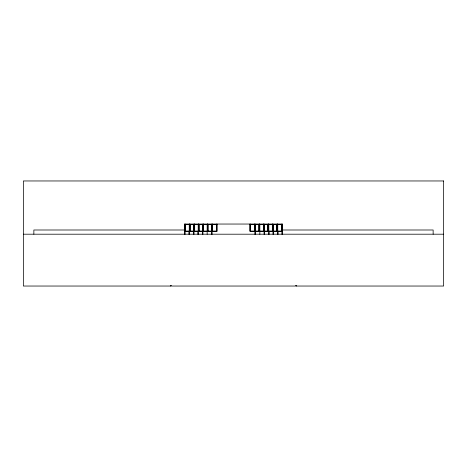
<?xml version="1.0" encoding="UTF-8"?>
<svg xmlns="http://www.w3.org/2000/svg" width="467" height="467" viewBox="0 0 467 467"><rect width="100%" height="100%" fill="white"/><g stroke="black" fill="none" stroke-linecap="round" stroke-linejoin="round"><path stroke-width="0.7" d="M281.992 231.048L250.184 231.048L250.184 224.393L281.992 224.393L281.969 231.048M185.06 229.998L33.858 229.998L33.858 234.2M281.94 229.998L433.142 229.998L433.142 234.2M23.35 234.2L443.65 234.2M171.494 285.617L170.513 285.617L170.513 286.038M295.506 285.617L296.487 285.617L296.487 286.038M282.226 224.043L282.249 234.306M281.992 231.398L281.992 234.306M281.729 224.043L281.729 231.398M278.011 231.398L278.011 234.306M277.748 224.393L277.748 231.048M277.748 231.398L277.748 234.306M277.491 224.043L277.491 231.398M277.252 224.043L277.252 231.398M276.808 224.393L276.808 231.048M273.271 224.393L273.271 231.048M273.294 231.398L273.294 234.3M273.014 224.043L273.037 234.3M272.781 224.043L272.781 231.398M272.588 224.043L272.588 231.398M272.565 224.393L272.565 231.048M272.331 224.393L272.331 231.048M269.056 231.398L269.056 234.3M268.799 224.393L268.799 231.048M268.799 231.398L268.799 234.3M268.537 224.043L268.537 231.398M268.35 224.043L268.35 231.398M268.111 224.043L268.111 231.398M268.087 224.393L268.087 231.048M267.854 224.393L267.854 231.048M264.322 224.393L264.322 231.048M264.345 231.398L264.345 234.317M264.059 224.043L264.083 234.317M263.873 224.043L263.873 231.398M263.639 224.043L263.639 231.398M263.616 224.393L263.616 231.048M263.376 224.393L263.376 231.048M259.845 224.393L259.845 231.048M259.845 231.398L259.845 234.317M259.582 224.043L259.582 231.398M259.395 224.043L259.395 231.398M259.162 224.043L259.162 231.398M259.138 224.393L259.138 231.048M258.899 224.393L258.899 231.048M255.367 224.393L255.367 231.048M255.391 231.398L255.391 234.306M255.11 224.043L255.11 231.398M254.918 224.043L254.871 234.306M254.684 224.043L254.684 231.398M254.661 224.393L254.661 231.048M254.427 224.393L254.427 231.048M250.44 224.043L250.44 231.398M250.207 224.393L250.207 231.048M249.95 224.043L249.95 231.398L282.482 231.398L282.482 224.043L184.518 224.043L184.518 231.398L217.05 231.398L217.05 224.043M216.56 224.043L216.56 231.398M212.573 224.393L212.573 231.048M212.316 224.043L212.316 231.398M212.082 224.043L212.129 234.306M211.89 224.043L211.89 231.398M211.633 224.393L211.633 231.048M211.609 231.398L211.609 234.306M208.101 224.393L208.101 231.048M207.838 224.043L207.838 231.398M207.605 224.043L207.605 231.398M207.418 224.043L207.418 231.398M207.155 224.393L207.155 231.048M207.155 231.398L207.155 234.317M203.624 224.393L203.624 231.048M203.361 224.043L203.361 231.398M203.127 224.043L203.127 231.398M202.941 224.043L202.917 234.317M202.678 224.393L202.678 231.048M202.655 231.398L202.655 234.317M199.146 224.393L199.146 231.048M198.889 224.043L198.889 231.398M198.65 224.043L198.697 231.398M198.463 224.043L198.463 231.398M198.201 224.393L198.201 231.048M198.201 231.398L198.201 234.3M197.944 231.398L197.944 234.3M194.669 224.393L194.669 231.048M194.412 224.043L194.412 231.398M194.219 224.043L194.219 231.398M193.986 224.043L193.963 234.3M193.963 224.393L193.963 231.048M193.729 224.393L193.729 231.048M193.706 231.398L193.706 234.3M190.192 224.393L190.192 231.048M189.958 224.043L189.935 231.398M189.748 224.043L189.748 231.398M189.509 224.043L189.509 231.398M189.252 224.393L189.252 231.048M189.252 231.398L189.252 234.306M188.989 231.398L188.989 234.306M185.271 224.043L185.271 231.398M185.031 224.393L185.031 231.048M185.008 231.398L185.008 234.306M184.774 224.043L184.751 234.306M443.65 180.963L23.35 180.963L23.35 286.038L443.65 286.038L443.65 180.963M216.816 224.393L185.008 224.393L185.008 231.048L216.816 231.048L216.793 224.393M277.065 231.398L277.065 224.043L277.042 231.398"/></g></svg>
